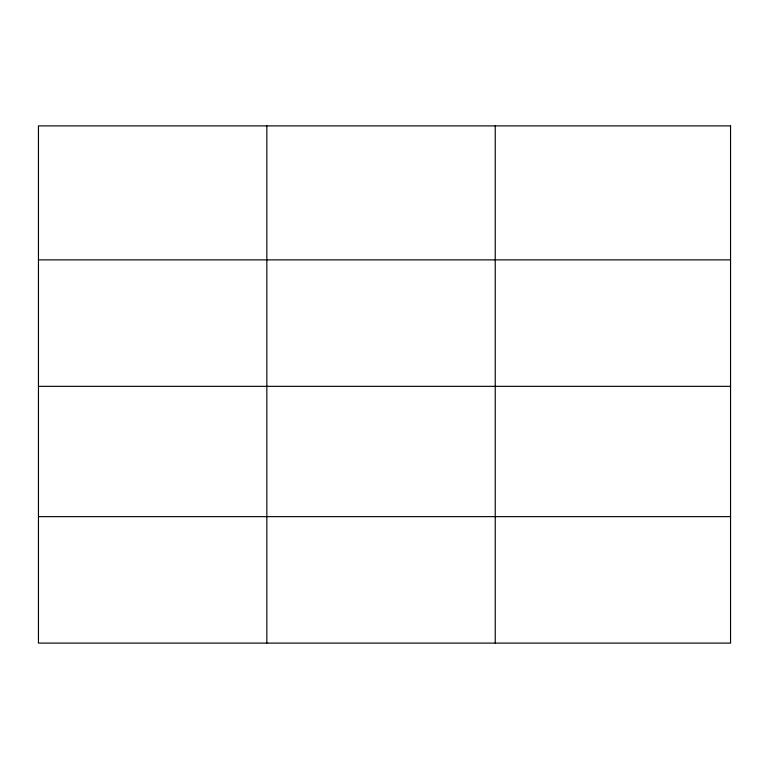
<?xml version="1.0" encoding="UTF-8"?>
<svg xmlns="http://www.w3.org/2000/svg" width="769" height="769" viewBox="0 0 769 769"><rect width="100%" height="100%" fill="white"/><g stroke="black" fill="none" stroke-linecap="round" stroke-linejoin="round"><path stroke-width="1.15" d="M38.45 259.874L730.55 259.874M38.45 386.336L730.55 386.336M38.45 516.643L730.55 516.643M495.236 125.895L495.236 643.105M266.843 125.895L266.843 643.105M730.55 125.895L38.45 125.895L38.45 643.105L730.55 643.105L730.55 125.895"/></g></svg>
